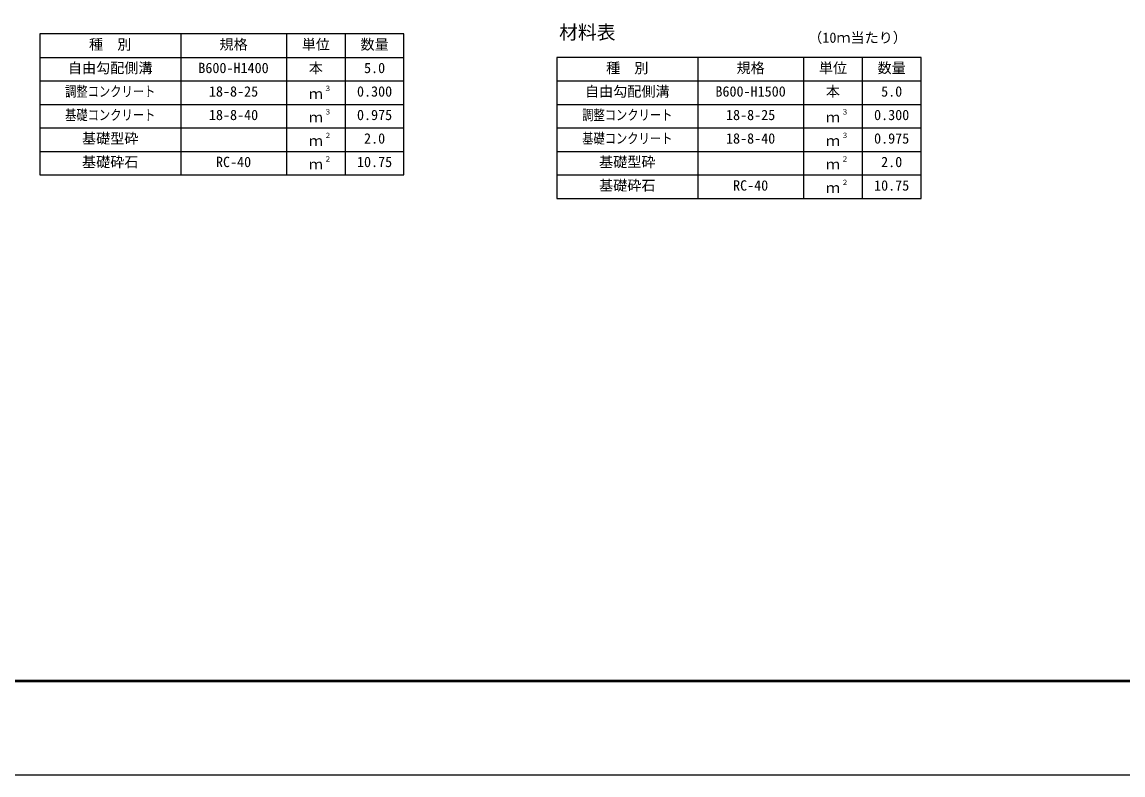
# Model space of a CAD drawing. Units: millimetres, scale not verified. Extents: x -16800 to 16800, y -5940 to 5940.
# Drawn here: x 7432 to 12116, y -5940 to -2736 of the extents above; entities that cross this region are included whole.
import ezdxf
from ezdxf.enums import TextEntityAlignment as Align

# ---------------------------------------------------------------- set-up
doc = ezdxf.new("R2010")
doc.units = ezdxf.units.MM
doc.header["$LTSCALE"] = 20
for name, color, linetype, lineweight in [('0-1_Defpoints', 5, 'Continuous', 25), ('0-3_HYO', 3, 'Continuous', 25), ('0-4_HYO2', 4, 'Continuous', 25), ('0-6_TXT', 7, 'Continuous', 25), ('0-7_WAKU', 3, 'Continuous', 25)]:
    doc.layers.add(name, color=color, linetype=linetype, lineweight=lineweight)
doc.styles.add('ＭＳ ゴシック', font='')
doc.styles.get('ＭＳ ゴシック').set_extended_font_data('MS Gothic')

msp = doc.modelspace()

# ---------------------------------------------------------------- linework, layer by layer
at = {"layer": '0-1_Defpoints'}
msp.add_lwpolyline([(0, -5940), (16800, -5940), (16800, 5940), (0, 5940)], close=True, dxfattribs=at)
at = {"layer": '0-3_HYO'}
for p, q in [((8106.78, -2786.12), (8106.78, -3386.12)), ((8556.78, -2786.12), (8556.78, -3386.12)), ((8806.78, -2786.12), (8806.78, -3386.12)), ((7506.78, -2886.12), (9056.78, -2886.12)), ((10306.78, -2886.12), (10306.78, -3486.12)), ((10756.78, -2886.12), (10756.78, -3486.12)), ((11006.78, -2886.12), (11006.78, -3486.12)), ((9706.78, -2986.12), (11256.78, -2986.12))]:
    msp.add_line(p, q, dxfattribs=at)
for points in [[(7506.78, -3386.12), (9056.78, -3386.12), (9056.78, -2786.12), (7506.78, -2786.12)], [(9706.78, -3486.12), (11256.78, -3486.12), (11256.78, -2886.12), (9706.78, -2886.12)]]:
    msp.add_lwpolyline(points, close=True, dxfattribs=at)
at = {"layer": '0-4_HYO2'}
for p, q in [((7506.78, -2986.12), (9056.78, -2986.12)), ((7506.78, -3086.12), (9056.78, -3086.12)), ((9706.78, -3086.12), (11256.78, -3086.12)), ((7506.78, -3186.12), (9056.78, -3186.12)), ((9706.78, -3186.12), (11256.78, -3186.12)), ((7506.78, -3286.12), (9056.78, -3286.12)), ((9706.78, -3286.12), (11256.78, -3286.12)), ((9706.78, -3386.12), (11256.78, -3386.12))]:
    msp.add_line(p, q, dxfattribs=at)
at = {"layer": '0-7_WAKU', "lineweight": 50}
msp.add_lwpolyline([(400, -5540), (16400, -5540), (16400, 5540), (400, 5540)], close=True, dxfattribs=at)

# ---------------------------------------------------------------- texts
at = {"layer": '0-6_TXT', "style": 'ＭＳ ゴシック'}
for s, height, p in [('材料表', 58.65, (9716.78, -2826.12)), ('種\u3000別', 43.99, (7716.78, -2866.12)), ('規格', 43.99, (8271.78, -2866.12)), ('単位', 43.99, (8621.78, -2866.12)), ('数量', 43.99, (8871.78, -2866.12)), ('（10ｍ当たり）', 43.99, (10776.78, -2837.12)), ('自由勾配側溝', 43.99, (7626.78, -2966.12)), ('本', 43.99, (8651.78, -2966.12)), ('種\u3000別', 43.99, (9916.78, -2966.12)), ('規格', 43.99, (10471.78, -2966.12)), ('単位', 43.99, (10821.78, -2966.12)), ('数量', 43.99, (11071.78, -2966.12)), ('B600-H1400', 43.99, (8181.78, -2966.12)), ('5.0', 43.99, (8886.78, -2966.12)), ('18-8-25', 43.99, (8226.78, -3066.12)), ('ｍ', 43.99, (8651.78, -3076.12)), ('３', 21.99, (8717.32, -3035.75)), ('0.300', 43.99, (8856.78, -3066.12)), ('自由勾配側溝', 43.99, (9826.78, -3066.12)), ('B600-H1500', 43.99, (10381.78, -3066.12)), ('本', 43.99, (10851.78, -3066.12)), ('5.0', 43.99, (11086.78, -3066.12)), ('18-8-40', 43.99, (8226.78, -3166.12)), ('ｍ', 43.99, (8651.78, -3176.12)), ('３', 21.99, (8717.32, -3135.75)), ('0.975', 43.99, (8856.78, -3166.12)), ('18-8-25', 43.99, (10426.78, -3166.12)), ('ｍ', 43.99, (10851.78, -3176.12)), ('３', 21.99, (10917.32, -3135.75)), ('0.300', 43.99, (11056.78, -3166.12)), ('基礎型砕', 43.99, (7686.78, -3266.12)), ('ｍ', 43.99, (8651.78, -3276.12)), ('２', 21.99, (8717.32, -3235.75)), ('2.0', 43.99, (8886.78, -3266.12)), ('18-8-40', 43.99, (10426.78, -3266.12)), ('ｍ', 43.99, (10851.78, -3276.12)), ('３', 21.99, (10917.32, -3235.75)), ('0.975', 43.99, (11056.78, -3266.12)), ('基礎砕石', 43.99, (7686.78, -3366.12)), ('RC-40', 43.99, (8256.78, -3366.12)), ('２', 21.99, (8717.32, -3335.75)), ('10.75', 43.99, (8856.78, -3366.12)), ('基礎型砕', 43.99, (9886.78, -3366.12)), ('２', 21.99, (10917.32, -3335.75)), ('2.0', 43.99, (11086.78, -3366.12)), ('ｍ', 43.99, (8651.78, -3376.12)), ('ｍ', 43.99, (10851.78, -3376.12)), ('基礎砕石', 43.99, (9886.78, -3466.12)), ('RC-40', 43.99, (10456.78, -3466.12)), ('２', 21.99, (10917.32, -3435.75)), ('10.75', 43.99, (11056.78, -3466.12)), ('ｍ', 43.99, (10851.78, -3476.12))]:
    msp.add_text(s, height=height, dxfattribs=at).set_placement(p, align=Align.BOTTOM_LEFT)
at = {"layer": '0-6_TXT', "style": 'ＭＳ ゴシック', "width": 0.8}
for s, p in [('調整コンクリート', (7614.78, -3066.12)), ('基礎コンクリート', (7614.78, -3166.12)), ('調整コンクリート', (9814.78, -3166.12)), ('基礎コンクリート', (9814.78, -3266.12))]:
    msp.add_text(s, height=43.99, dxfattribs=at).set_placement(p, align=Align.BOTTOM_LEFT)

doc.saveas('drawing.dxf')
